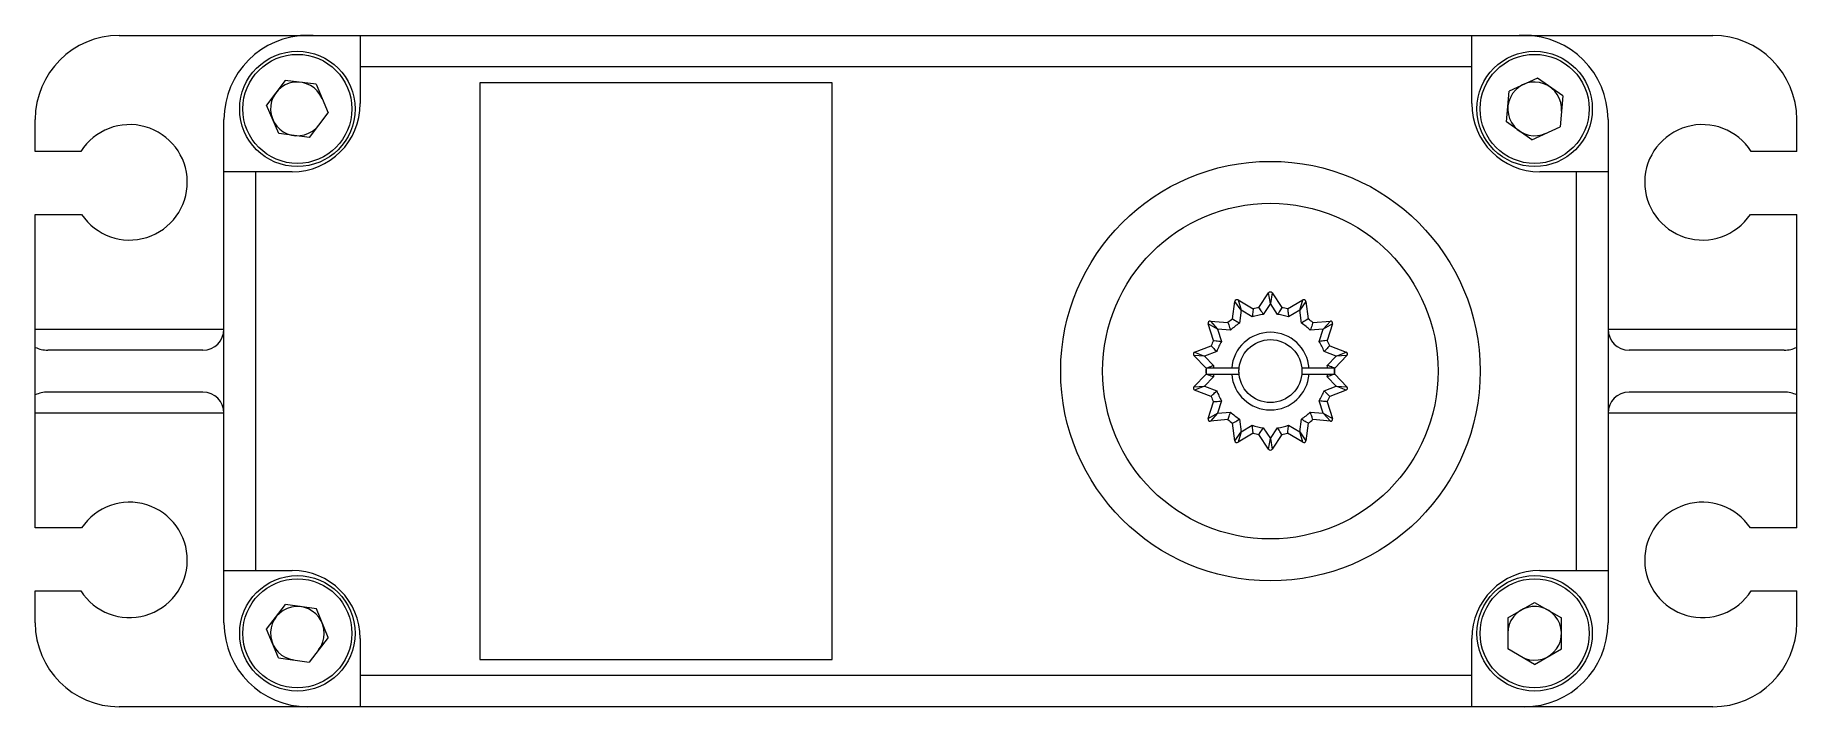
# Model space of a CAD drawing. Header units: millimetres. Extents: x -44.3 to 39.7, y -21.6 to 10.5.
import ezdxf

# ---------------------------------------------------------------- set-up
doc = ezdxf.new("R2010")
doc.units = ezdxf.units.MM
doc.linetypes.add('CONTINU', pattern=[0])
doc.layers.add('1', color=1, linetype='CONTINU')
doc.layers.add('3', color=3, linetype='CONTINU')

msp = doc.modelspace()

# ---------------------------------------------------------------- linework, layer by layer
at = {"layer": '1', "linetype": 'Continuous', "lineweight": 15}
for p, q in [((-31.608, 10.446), (-31.631, 10.444)), ((-31.031, 10.444), (-31.608, 10.446)), ((-28.777, 10.444), (-28.777, 7.194)), ((24.223, 7.194), (24.223, 10.444)), ((26.477, 10.444), (26.737, 10.455)), ((27.058, 10.445), (26.482, 10.444)), ((27.072, 10.444), (27.058, 10.445)), ((24.223, 8.944), (-28.777, 8.944)), ((27.352, 8.417), (26.012, 7.792)), ((28.563, 7.569), (27.352, 8.417)), ((-32.354, 8.305), (-33.244, 7.124)), ((-30.887, 8.125), (-32.354, 8.305)), ((-30.887, 8.125), (-30.31, 6.764)), ((-23.077, 8.194), (-23.077, -19.306)), ((-6.277, 8.194), (-23.077, 8.194)), ((-6.277, -19.306), (-6.277, 8.194)), ((25.883, 6.32), (26.012, 7.792)), ((28.563, 7.569), (28.434, 6.096)), ((-32.666, 5.764), (-33.244, 7.124)), ((-31.199, 5.584), (-30.31, 6.764)), ((-35.277, -17.556), (-35.277, 6.444)), ((27.094, 5.472), (25.883, 6.32)), ((27.094, 5.472), (28.434, 6.096)), ((30.723, 6.444), (30.723, -17.556)), ((-31.199, 5.584), (-32.666, 5.764)), ((-32.027, 3.944), (-35.277, 3.944)), ((-33.777, 3.944), (-33.777, -15.056)), ((30.723, 3.944), (27.473, 3.944)), ((29.223, -15.056), (29.223, 3.944)), ((12.817, -3.067), (12.932, -2.236)), ((13.227, -2.657), (12.932, -2.236)), ((13.082, -2.164), (13.227, -2.657)), ((13.082, -2.164), (13.803, -2.593)), ((14.076, -2.53), (14.54, -1.831)), ((14.623, -2.339), (14.282, -2.853)), ((14.623, -2.339), (14.54, -1.831)), ((14.706, -1.831), (14.623, -2.339)), ((14.964, -2.853), (14.623, -2.339)), ((14.706, -1.831), (15.17, -2.53)), ((15.443, -2.593), (16.164, -2.164)), ((16.019, -2.657), (16.164, -2.164)), ((16.314, -2.236), (16.019, -2.657)), ((16.314, -2.236), (16.429, -3.067)), ((11.916, -4.097), (11.659, -3.299)), ((12.108, -3.55), (11.659, -3.299)), ((11.763, -3.168), (12.108, -3.55)), ((11.763, -3.168), (12.599, -3.242)), ((13.227, -2.657), (13.143, -3.268)), ((13.758, -2.972), (13.227, -2.657)), ((16.019, -2.657), (15.488, -2.972)), ((16.103, -3.268), (16.019, -2.657)), ((16.647, -3.242), (17.483, -3.168)), ((17.138, -3.55), (17.483, -3.168)), ((17.587, -3.299), (17.138, -3.55)), ((17.587, -3.299), (17.33, -4.097)), ((-44.277, -3.556), (-35.277, -3.556)), ((12.108, -3.55), (12.297, -4.137)), ((12.722, -3.604), (12.108, -3.55)), ((17.138, -3.55), (16.524, -3.604)), ((16.949, -4.137), (17.138, -3.55)), ((30.723, -3.556), (39.723, -3.556)), ((-36.277, -4.556), (-43.681, -4.556)), ((11.552, -5.416), (10.973, -4.808)), ((11.487, -4.84), (10.973, -4.808)), ((11.011, -4.646), (11.795, -4.349)), ((11.011, -4.646), (11.487, -4.84)), ((12.064, -4.622), (11.487, -4.84)), ((11.487, -4.84), (11.912, -5.287)), ((17.759, -4.84), (17.182, -4.622)), ((17.334, -5.287), (17.759, -4.84)), ((17.451, -4.349), (18.236, -4.646)), ((18.273, -4.808), (17.694, -5.416)), ((17.759, -4.84), (18.236, -4.646)), ((18.273, -4.808), (17.759, -4.84)), ((39.127, -4.556), (31.723, -4.556)), ((10.973, -6.303), (11.552, -5.695)), ((11.912, -5.825), (11.487, -6.272)), ((12.778, -5.416), (11.902, -5.416)), ((11.902, -5.695), (12.778, -5.695)), ((17.344, -5.416), (16.468, -5.416)), ((16.468, -5.695), (17.344, -5.695)), ((17.759, -6.272), (17.334, -5.825)), ((17.694, -5.695), (18.273, -6.303)), ((-36.277, -6.556), (-43.681, -6.556)), ((10.973, -6.303), (11.487, -6.272)), ((11.487, -6.272), (11.011, -6.466)), ((11.795, -6.763), (11.011, -6.466)), ((11.487, -6.272), (12.064, -6.49)), ((17.182, -6.49), (17.759, -6.272)), ((18.236, -6.466), (17.451, -6.763)), ((17.759, -6.272), (18.273, -6.303)), ((18.236, -6.466), (17.759, -6.272)), ((39.127, -6.556), (31.723, -6.556)), ((-35.277, -7.556), (-44.277, -7.556)), ((11.659, -7.813), (11.916, -7.014)), ((12.297, -6.974), (12.108, -7.562)), ((12.108, -7.562), (12.722, -7.508)), ((16.524, -7.508), (17.138, -7.562)), ((17.138, -7.562), (16.949, -6.974)), ((17.33, -7.014), (17.587, -7.813)), ((39.723, -7.556), (30.723, -7.556)), ((11.659, -7.813), (12.108, -7.562)), ((12.108, -7.562), (11.763, -7.943)), ((12.599, -7.87), (11.763, -7.943)), ((12.932, -8.875), (12.817, -8.044)), ((13.143, -7.843), (13.227, -8.454)), ((13.227, -8.454), (13.758, -8.139)), ((14.282, -8.259), (14.623, -8.773)), ((14.623, -8.773), (14.964, -8.259)), ((15.488, -8.139), (16.019, -8.454)), ((16.019, -8.454), (16.103, -7.843)), ((16.429, -8.044), (16.314, -8.875)), ((17.483, -7.943), (16.647, -7.87)), ((17.138, -7.562), (17.587, -7.813)), ((17.483, -7.943), (17.138, -7.562)), ((12.932, -8.875), (13.227, -8.454)), ((13.227, -8.454), (13.082, -8.948)), ((13.803, -8.519), (13.082, -8.948)), ((14.54, -9.28), (14.076, -8.581)), ((14.54, -9.28), (14.623, -8.773)), ((14.623, -8.773), (14.706, -9.28)), ((15.17, -8.581), (14.706, -9.28)), ((16.164, -8.948), (15.443, -8.519)), ((16.019, -8.454), (16.314, -8.875)), ((16.164, -8.948), (16.019, -8.454)), ((-35.277, -15.056), (-32.027, -15.056)), ((27.473, -15.056), (30.723, -15.056)), ((-33.241, -17.856), (-32.336, -16.688)), ((-30.872, -16.887), (-32.336, -16.688)), ((25.943, -17.317), (27.223, -16.578)), ((27.223, -16.578), (28.503, -17.317)), ((-30.312, -18.255), (-30.872, -16.887)), ((25.943, -17.317), (25.943, -18.795)), ((28.503, -18.795), (28.503, -17.317)), ((-32.682, -19.224), (-33.241, -17.856)), ((-30.312, -18.255), (-31.217, -19.424)), ((-28.777, -18.306), (-28.777, -21.556)), ((24.223, -21.556), (24.223, -18.306)), ((-32.682, -19.224), (-31.217, -19.424)), ((-23.077, -19.306), (-6.277, -19.306)), ((27.223, -19.534), (25.943, -18.795)), ((27.223, -19.534), (28.503, -18.795)), ((-28.777, -20.056), (24.223, -20.056))]:
    msp.add_line(p, q, dxfattribs=at)
for centre, radius in [((-31.777, 6.944), 2.75), ((-31.777, 6.944), 2.6), ((27.223, 6.944), 2.75), ((27.223, 6.944), 2.6), ((14.623, -5.556), 10), ((14.623, -5.556), 8), ((14.623, -5.556), 1.5), ((-31.777, -18.056), 2.75), ((-31.777, -18.056), 2.6), ((27.223, -18.056), 2.75), ((27.223, -18.056), 2.6)]:
    msp.add_circle(centre, radius, dxfattribs=at)
for centre, radius, start, end in [((-31.277, 6.444), 4, 90, 180), ((26.723, 6.444), 4, 0, 90), ((-31.777, 6.944), 1.28, 22.99918, 322.99918), ((27.223, 6.944), 1.28, 354.99215, 294.99215), ((-32.027, 7.194), 3.25, 270, 0), ((27.473, 7.194), 3.25, 180, 270), ((13.031, -2.25), 0.1, 59.28709, 172.14148), ((14.623, -1.887), 0.1, 33.5728, 146.4272), ((16.215, -2.25), 0.1, 7.85852, 120.71291), ((11.754, -3.268), 0.1, 85.00138, 197.85577), ((14.623, -5.556), 3.074, 125.96841, 131.17444), ((14.623, -5.556), 2.724, 122.90794, 134.23491), ((14.623, -5.556), 2.724, 97.19366, 108.52063), ((14.623, -5.556), 3.074, 100.25413, 105.46016), ((14.623, -5.556), 2.724, 71.47937, 82.80634), ((14.623, -5.556), 3.074, 74.53984, 79.74587), ((14.623, -5.556), 2.724, 45.76509, 57.09206), ((14.623, -5.556), 3.074, 48.82556, 54.03159), ((17.492, -3.268), 0.1, 342.14423, 94.99862), ((-36.277, -3.556), 1, 270, 0), ((14.623, -5.556), 3.074, 151.6827, 156.88873), ((14.623, -5.556), 2.724, 148.62223, 159.9492), ((14.623, -5.556), 1.85, 4.32856, 175.67144), ((14.623, -5.556), 2.724, 20.0508, 31.37777), ((14.623, -5.556), 3.074, 23.11127, 28.3173), ((31.723, -3.556), 1, 180, 270), ((-43.686, -3.185), 1.371, 244.46032, 270.19679), ((11.046, -4.739), 0.1, 110.71566, 223.57005), ((18.2, -4.739), 0.1, 316.42995, 69.28434), ((39.132, -3.185), 1.371, 269.80321, 295.53968), ((14.623, -5.556), 3.074, 177.39698, 182.60302), ((14.623, -5.556), 3.06, 177.38456, 182.61544), ((14.623, -5.556), 2.724, 174.33651, 177.06231), ((14.623, -5.556), 2.724, 182.93769, 185.66349), ((14.623, -5.556), 1.85, 184.32856, 355.67144), ((14.623, -5.556), 1.515, 174.71039, 185.28961), ((14.623, -5.556), 1.515, 354.71039, 5.28961), ((14.623, -5.556), 2.724, 2.93769, 5.66349), ((14.623, -5.556), 2.724, 354.33651, 357.06231), ((14.623, -5.556), 3.06, 357.38456, 2.61544), ((14.623, -5.556), 3.074, 357.39698, 2.60302), ((-43.686, -7.927), 1.371, 89.80321, 115.53968), ((-36.277, -7.556), 1, 0, 90), ((11.046, -6.372), 0.1, 136.42995, 249.28434), ((14.623, -5.556), 2.724, 200.0508, 211.37777), ((14.623, -5.556), 2.724, 328.62223, 339.9492), ((18.2, -6.372), 0.1, 290.71566, 43.57005), ((31.723, -7.556), 1, 90, 180), ((39.132, -7.927), 1.371, 64.46032, 90.19679), ((14.623, -5.556), 3.074, 203.11127, 208.3173), ((14.623, -5.556), 2.724, 225.76509, 237.09206), ((14.623, -5.556), 2.724, 302.90794, 314.23491), ((14.623, -5.556), 3.074, 331.6827, 336.88873), ((11.754, -7.843), 0.1, 162.14423, 274.99862), ((14.623, -5.556), 3.074, 228.82556, 234.03159), ((14.623, -5.556), 2.724, 251.47937, 262.80634), ((14.623, -5.556), 2.724, 277.19366, 288.52063), ((14.623, -5.556), 3.074, 305.96841, 311.17444), ((17.492, -7.843), 0.1, 265.00138, 17.85577), ((13.031, -8.862), 0.1, 187.85852, 300.71291), ((14.623, -5.556), 3.074, 254.53984, 259.74587), ((14.623, -5.556), 3.074, 280.25413, 285.46016), ((16.215, -8.862), 0.1, 239.28709, 352.14148), ((14.623, -9.225), 0.1, 213.5728, 326.4272), ((-32.027, -18.306), 3.25, 0, 90), ((27.473, -18.306), 3.25, 90, 180), ((-31.777, -18.056), 1.28, 322.24466, 262.24466), ((27.223, -18.056), 1.28, 240, 180), ((-31.277, -17.556), 4, 180, 270), ((26.723, -17.556), 4, 270, 0)]:
    msp.add_arc(centre, radius, start, end, dxfattribs=at)
for points in [[(12.599, -3.242), (12.599, -3.242), (12.613, -3.285), (12.659, -3.422), (12.69, -3.514), (12.722, -3.604)], [(12.817, -3.067), (12.817, -3.067), (12.857, -3.091), (12.98, -3.166), (13.062, -3.217), (13.143, -3.268)], [(13.803, -2.593), (13.803, -2.593), (13.797, -2.638), (13.779, -2.781), (13.768, -2.877), (13.758, -2.972)], [(14.076, -2.53), (14.076, -2.53), (14.101, -2.569), (14.179, -2.689), (14.232, -2.772), (14.282, -2.853)], [(15.17, -2.53), (15.17, -2.53), (15.145, -2.569), (15.067, -2.689), (15.015, -2.772), (14.964, -2.853)], [(15.443, -2.593), (15.443, -2.593), (15.449, -2.638), (15.467, -2.781), (15.478, -2.877), (15.488, -2.972)], [(16.429, -3.067), (16.429, -3.067), (16.389, -3.091), (16.267, -3.166), (16.184, -3.217), (16.103, -3.268)], [(16.647, -3.242), (16.647, -3.242), (16.633, -3.285), (16.587, -3.422), (16.556, -3.514), (16.524, -3.604)], [(11.916, -4.097), (11.916, -4.097), (11.962, -4.101), (12.105, -4.116), (12.202, -4.126), (12.297, -4.137)], [(17.33, -4.097), (17.33, -4.097), (17.284, -4.101), (17.141, -4.116), (17.044, -4.126), (16.949, -4.137)], [(11.795, -4.349), (11.795, -4.349), (11.827, -4.382), (11.927, -4.485), (11.996, -4.555), (12.064, -4.622)], [(17.451, -4.349), (17.451, -4.349), (17.419, -4.382), (17.319, -4.485), (17.25, -4.555), (17.182, -4.622)], [(11.552, -5.416), (11.552, -5.416), (11.595, -5.4), (11.73, -5.351), (11.822, -5.318), (11.912, -5.287)], [(11.552, -5.695), (11.552, -5.695), (11.595, -5.712), (11.73, -5.761), (11.822, -5.794), (11.912, -5.825)], [(11.902, -5.416), (11.827, -5.416), (11.753, -5.416), (11.633, -5.416), (11.588, -5.416), (11.566, -5.416)], [(11.566, -5.695), (11.588, -5.695), (11.633, -5.695), (11.753, -5.695), (11.828, -5.695), (11.902, -5.695)], [(13.115, -5.416), (13.093, -5.416), (13.049, -5.416), (12.928, -5.416), (12.853, -5.416), (12.778, -5.416)], [(12.778, -5.695), (12.853, -5.695), (12.928, -5.695), (13.048, -5.695), (13.094, -5.695), (13.115, -5.695)], [(16.468, -5.416), (16.393, -5.416), (16.318, -5.416), (16.198, -5.416), (16.153, -5.416), (16.131, -5.416)], [(16.131, -5.695), (16.153, -5.695), (16.198, -5.695), (16.318, -5.695), (16.393, -5.695), (16.468, -5.695)], [(17.694, -5.416), (17.694, -5.416), (17.651, -5.4), (17.516, -5.351), (17.425, -5.318), (17.334, -5.287)], [(17.694, -5.695), (17.694, -5.695), (17.651, -5.712), (17.516, -5.761), (17.425, -5.794), (17.334, -5.825)], [(17.68, -5.416), (17.658, -5.416), (17.614, -5.416), (17.493, -5.416), (17.419, -5.416), (17.344, -5.416)], [(17.344, -5.695), (17.419, -5.695), (17.494, -5.695), (17.613, -5.695), (17.658, -5.695), (17.68, -5.695)], [(11.795, -6.763), (11.795, -6.763), (11.827, -6.729), (11.927, -6.626), (11.996, -6.557), (12.064, -6.49)], [(17.451, -6.763), (17.451, -6.763), (17.419, -6.729), (17.319, -6.626), (17.25, -6.557), (17.182, -6.49)], [(11.916, -7.014), (11.916, -7.014), (11.962, -7.01), (12.105, -6.996), (12.202, -6.986), (12.297, -6.974)], [(12.599, -7.87), (12.599, -7.87), (12.613, -7.826), (12.659, -7.69), (12.69, -7.598), (12.722, -7.508)], [(16.647, -7.87), (16.647, -7.87), (16.633, -7.826), (16.587, -7.69), (16.556, -7.598), (16.524, -7.508)], [(17.33, -7.014), (17.33, -7.014), (17.284, -7.01), (17.141, -6.996), (17.044, -6.986), (16.949, -6.974)], [(12.817, -8.044), (12.817, -8.044), (12.857, -8.021), (12.98, -7.946), (13.062, -7.894), (13.143, -7.843)], [(13.803, -8.519), (13.803, -8.519), (13.797, -8.473), (13.779, -8.331), (13.768, -8.234), (13.758, -8.139)], [(14.076, -8.581), (14.076, -8.581), (14.101, -8.543), (14.179, -8.422), (14.232, -8.34), (14.282, -8.259)], [(15.17, -8.581), (15.17, -8.581), (15.145, -8.543), (15.067, -8.422), (15.015, -8.34), (14.964, -8.259)], [(15.443, -8.519), (15.443, -8.519), (15.449, -8.473), (15.467, -8.331), (15.478, -8.234), (15.488, -8.139)], [(16.429, -8.044), (16.429, -8.044), (16.389, -8.021), (16.267, -7.946), (16.184, -7.894), (16.103, -7.843)]]:
    msp.add_open_spline(points, degree=3, knots=[0, 0, 0, 0, 0.5, 0.5, 1, 1, 1, 1], dxfattribs=at)
at = {"layer": '3', "linetype": 'Continuous', "lineweight": 15}
for p, q in [((-40.277, 10.444), (35.723, 10.444)), ((-44.277, 4.916), (-44.277, 6.444)), ((39.723, 4.916), (39.723, 6.444)), ((-42.1, 4.916), (-44.277, 4.916)), ((39.723, 4.916), (37.546, 4.916)), ((-44.277, -13.027), (-44.277, 1.916)), ((-44.277, 1.916), (-42.063, 1.916)), ((37.509, 1.916), (39.723, 1.916)), ((39.723, -13.027), (39.723, 1.916)), ((-42.063, -13.027), (-44.277, -13.027)), ((39.723, -13.027), (37.509, -13.027)), ((-44.277, -17.556), (-44.277, -16.027)), ((-44.277, -16.027), (-42.1, -16.027)), ((37.546, -16.027), (39.723, -16.027)), ((39.723, -17.556), (39.723, -16.027)), ((35.723, -21.556), (-40.277, -21.556))]:
    msp.add_line(p, q, dxfattribs=at)
for centre, radius, start, end in [((-40.277, 6.444), 4, 90, 180), ((35.723, 6.444), 4, 0, 90), ((-39.777, 3.444), 2.75, 213.77035, 147.65313), ((35.223, 3.444), 2.75, 32.34687, 326.22965), ((-39.777, -14.556), 2.75, 212.34687, 146.22965), ((35.223, -14.556), 2.75, 33.77035, 327.65313), ((-40.277, -17.556), 4, 180, 270), ((35.723, -17.556), 4, 270, 0)]:
    msp.add_arc(centre, radius, start, end, dxfattribs=at)

doc.saveas('drawing.dxf')
